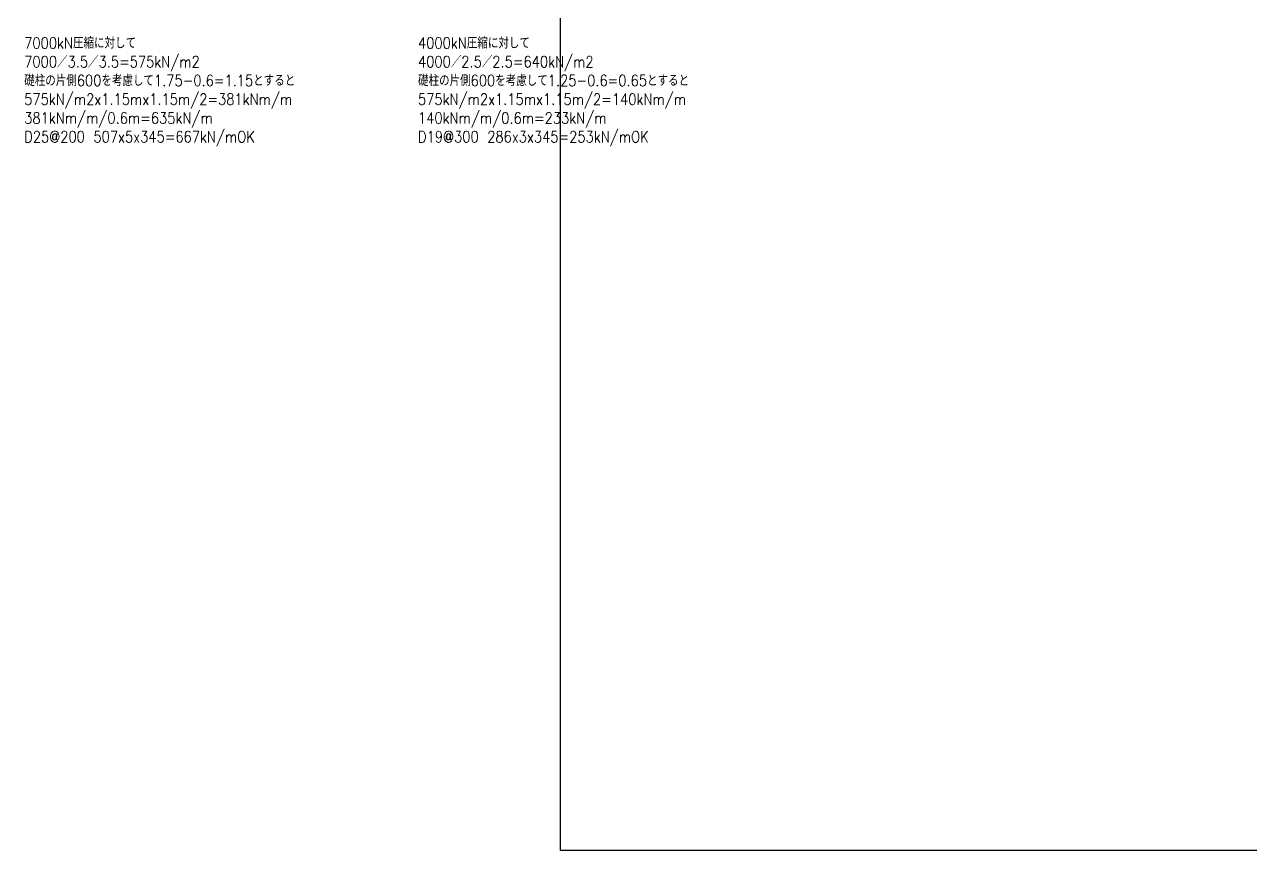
# Model space of a CAD drawing. Extents: x -668440 to 1010955, y -1678500 to 210463.
# Drawn here: x -114263 to -5301, y -170000 to -96589 of the extents above; entities that cross this region are included whole.
import ezdxf

# ---------------------------------------------------------------- set-up
doc = ezdxf.new("R2010")
doc.units = 0
doc.header["$MEASUREMENT"] = 0
doc.layers.get('0').update_dxf_attribs({"color": 3, "linetype": 'CONTINUOUS'})
doc.layers.get('Defpoints').update_dxf_attribs({"color": 251, "linetype": 'CONTINUOUS'})
doc.layers.add('99_レイアウト枠', color=251, linetype='CONTINUOUS', plot=False)
doc.styles.add('DRACAD', font='txt', dxfattribs={"width": 0.85, "bigfont": 'extfont2'})
doc.styles.get("Standard").update_dxf_attribs({"font": 'Osaka.ttc'})
doc.dimstyles.get("Standard").update_dxf_attribs({"dimtxt": 0.18, "dimasz": 0.18, "dimexe": 0.18, "dimexo": 0.0625, "dimgap": 0.09, "dimtad": 0, "dimtih": 1, "dimtoh": 1, "dimdec": 4, "dimzin": 0, "dimdsep": 46, "dimtxsty": 'Standard', "dimcen": 0.09, "dimadec": 0, "dimazin": 0, "dimtfac": 1, "dimtdec": 4, "dimtofl": 0, "dimtmove": 0, "dimatfit": 3, "dimfxl": 1, "dimtolj": 1, "dimtzin": 0, "dimarcsym": 0})

# ---------------------------------------------------------------- blocks, each defined once
blk = doc.blocks.new('*D7831')
at = {"layer": '99_レイアウト枠', "color": 0, "lineweight": -2}
for p, q in [((0, 0), (-66617, 0)), ((-66616, 0), (-66616, -79695)), ((-66616, -170000), (-66616, -90305)), ((0, -170000), (-66617, -170000))]:
    blk.add_line(p, q, dxfattribs=at)
at = {"layer": '99_レイアウト枠', "color": 0}
for points in [[(-66616, 0), (-66616, 0), (-66616, 0)], [(-66616, -170000), (-66616, -170000), (-66616, -170000)]]:
    blk.add_solid(points, dxfattribs=at)
at = {"layer": 'Defpoints', "color": 0}
for p in [(0, 0), (-66616, -170000), (0, -170000)]:
    blk.add_point(p, dxfattribs=at)
at = {"layer": '99_レイアウト枠', "color": 0, "insert": (-66616, -85000), "char_height": 10000, "attachment_point": 5}
blk.add_mtext('\\A1;170000', dxfattribs=at)
blk = doc.blocks.new('基礎配筋図')
at = {"layer": 'Defpoints', "char_height": 200, "attachment_point": 1, "style": 'DRACAD'}
for s, insert in [('7000kN圧縮に対して\\P7000／3.5／3.5=575kN/m2\\P礎柱の片側600を考慮して1.75-0.6=1.15とすると\\P575kN/m2x1.15mx1.15m/2=381kNm/m\\P381kNm/m/0.6m=635kN/m\\PD25@200 507x5x345=667kN/mOK', (-113876.82775, -50430.91724)), ('4000kN圧縮に対して\\P4000／2.5／2.5=640kN/m2\\P礎柱の片側600を考慮して1.25-0.6=0.65とすると\\P575kN/m2x1.15mx1.15m/2=140kNm/m\\P140kNm/m/0.6m=233kN/m\\PD19@300 286x3x345=253kN/mOK', (-106876.82775, -50430.91724))]:
    blk.add_mtext(s, dxfattribs=dict(at, insert=insert))

msp = doc.modelspace()

# ---------------------------------------------------------------- block references
at = {"xscale": 5, "yscale": 5, "zscale": 5}
msp.add_blockref('基礎配筋図', (455094.50566, 154425.52164), dxfattribs=at)

# ---------------------------------------------------------------- dimensions: what is measured, and where the dimension line sits
at = {"layer": '99_レイアウト枠'}
dim = msp.add_linear_dim(base=(-66616.43941, -170000), p1=(0, 0), p2=(0, -170000), angle=90, dimstyle='Standard', override={"dimtxt": 10000, "dimdec": 0}, dxfattribs=at)
dim.commit()
dim.dimension.update_dxf_attribs({"geometry": '*D7831', "text_midpoint": (-66616.43941, -85000)})

doc.saveas('drawing.dxf')
